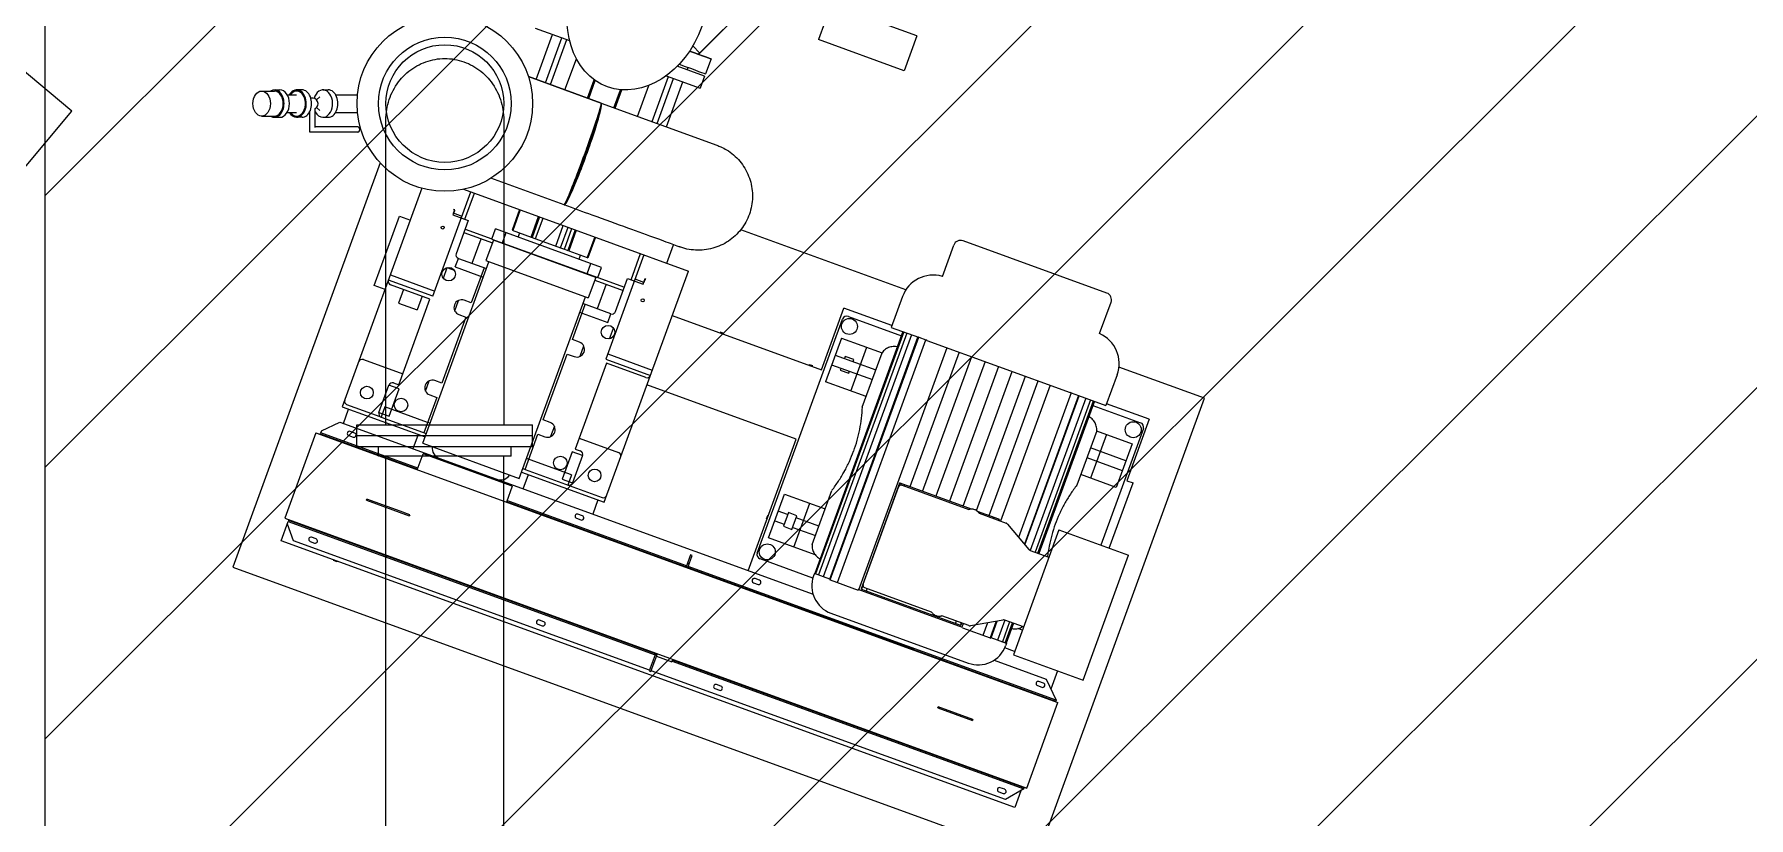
# Model space of a CAD drawing. Header units: metres. Extents: x 0 to 63075, y 0 to 44550.
# Drawn here: x 57034 to 57742, y 36917 to 37241 of the extents above; entities that cross this region are included whole.
import ezdxf

# ---------------------------------------------------------------- set-up
doc = ezdxf.new("R2010")
doc.units = ezdxf.units.M
doc.header["$LTSCALE"] = 75
for name, color, linetype in [('AI-Hatch mob', 7, 'Continuous'), ('GSB', 7, 'Continuous'), ('ML6', 1, 'Continuous'), ('SDM', 7, 'Continuous'), ('SL1', 8, 'Continuous')]:
    doc.layers.add(name, color=color, linetype=linetype)

# ---------------------------------------------------------------- blocks, each defined once
blk = doc.blocks.new('A$C6bae614f')
at = {"layer": 'SL1'}
for p, q in [((394066.4, 22599.7), (392948, 23538.2)), ((395926.4, 22894.6), (395788.5, 22756.5)), ((395926.3, 22894.6), (395791.8, 22760)), ((396153.3, 22892.8), (396118.4, 22797)), ((396388.2, 22807.3), (396153.3, 22892.8)), ((395339.3, 22828.6), (395433.9, 22794.1)), ((395341.9, 22687.4), (395387, 22811.2)), ((396388.2, 22807.3), (396353.3, 22711.5)), ((395367.5, 22678.1), (395412.5, 22801.9)), ((395381.2, 22673.1), (395426.3, 22796.9)), ((395772.5, 22779.4), (395791.8, 22760)), ((395791.8, 22760), (395788.3, 22756.6)), ((396353.3, 22711.5), (396118.4, 22797)), ((395421.3, 22658.5), (395452.6, 22744.4)), ((395805.1, 22696.3), (395729.6, 22723.7)), ((395731.8, 22722.9), (395733.6, 22727.8)), ((395757.4, 22713.6), (395759.8, 22720.2)), ((395822.8, 22744), (395807.7, 22702.7)), ((395521.1, 22622.2), (395320.8, 22695.1)), ((395320.8, 22695.1), (395521.1, 22622.2)), ((395483, 22636), (395501.5, 22686.7)), ((395486.5, 22634.8), (395504.5, 22684.5)), ((395620.9, 22585.8), (395651.9, 22671)), ((395661, 22571.3), (395706.1, 22695.1)), ((395674.8, 22566.2), (395719.9, 22690)), ((395699.3, 22697.5), (395793.1, 22663.4)), ((395700.4, 22556.9), (395745.4, 22680.7)), ((395805.1, 22696.3), (395793.1, 22663.4)), ((394587.8, 22655.6), (394622.9, 22655.6)), ((394622.9, 22658.8), (394637.7, 22658.8)), ((394658, 22645.2), (394684, 22645.2)), ((394698.7, 22658.8), (394684, 22658.8)), ((394738.5, 22631.6), (394747.4, 22640)), ((394756.3, 22658.8), (394771, 22658.8)), ((394791.3, 22645.2), (394851.1, 22645.2)), ((395521.1, 22622.2), (395838.6, 22506.6)), ((395521.1, 22622.2), (395838.6, 22506.6)), ((395555.8, 22609.5), (395573.8, 22659)), ((395559.2, 22608.3), (395577.6, 22658.7)), ((392112.2, 20271), (394066.4, 22599.7)), ((394587.8, 22586.5), (394622.9, 22586.5)), ((394622.9, 22583.3), (394637.7, 22583.3)), ((394658, 22596.9), (394684, 22596.9)), ((394698.7, 22583.3), (394684, 22583.3)), ((394720, 22542), (394720, 22598.6)), ((394735, 22554.9), (394735, 22607.8)), ((394738.5, 22610.5), (394747.4, 22602.1)), ((394756.3, 22583.3), (394771, 22583.3)), ((394791.3, 22596.9), (394851.1, 22596.9)), ((394929.2, 21737.3), (394929.2, 22575.9)), ((395253.1, 22575.9), (395253.1, 21737.2)), ((394735, 22542), (394720, 22542)), ((394852.2, 22557), (394735, 22557)), ((394735, 22542), (394735, 22544.2)), ((394852.2, 22542), (394735, 22542)), ((394913.3, 22458), (394508.4, 21345.6)), ((395028.3, 22388.1), (394809.4, 21786.7)), ((395142.8, 22385.3), (395760.6, 22160.4)), ((395419.2, 22342.1), (395217.6, 22415.5)), ((395058.5, 22090.9), (395163, 22377.9)), ((395146.2, 22302.6), (395172.4, 22374.5)), ((394897.3, 22120.3), (394966.8, 22311)), ((394966.8, 22311), (394996.4, 22300.2)), ((395117.3, 22325.9), (395113.2, 22314.7)), ((395113.2, 22314.7), (395155.6, 22299.2)), ((395115, 22319.3), (395118.4, 22328.7)), ((395138.5, 22310.8), (395115, 22319.3)), ((395118.4, 22328.7), (395115.4, 22329.8)), ((395115.4, 22329.8), (395117.3, 22325.9)), ((395155.6, 22299.2), (395122.4, 22208.1)), ((395296.5, 22329.3), (395276, 22273)), ((395298.3, 22328.7), (395277.8, 22272.3)), ((395328.4, 22253.9), (395348.9, 22310.3)), ((395351.7, 22309.3), (395331.1, 22252.9)), ((395340.6, 22249.4), (395361.2, 22305.8)), ((395396.2, 22229.2), (395416.7, 22285.6)), ((395143.6, 22266.3), (395222.1, 22237.8)), ((395147.1, 22275.7), (395220.4, 22249)), ((395166, 22181.6), (395190.6, 22249.2)), ((395224.8, 22245.3), (395204.3, 22188.9)), ((395220.1, 22248.4), (395230.4, 22276.6)), ((395220.1, 22248.4), (395511.4, 22142.3)), ((395505.8, 22143), (395224.8, 22245.3)), ((395521.7, 22170.5), (395230.4, 22276.6)), ((395249.2, 22237.8), (395259.4, 22266)), ((395276, 22273), (395328.4, 22253.9)), ((395296.7, 22265.4), (395292.5, 22254)), ((395331.1, 22252.9), (395328.4, 22253.9)), ((395328.4, 22253.9), (395331.1, 22252.9)), ((395331.1, 22252.9), (395409.3, 22224.4)), ((395409.3, 22224.4), (395429.9, 22280.8)), ((395419.8, 22220.6), (395440.3, 22277)), ((395449.8, 22273.5), (395429.3, 22217.2)), ((395452.5, 22272.5), (395432, 22216.2)), ((395503.2, 22254.1), (395482.6, 22197.7)), ((395505, 22253.5), (395484.4, 22197.1)), ((396358.3, 22108.9), (395904.4, 22274.1)), ((396910, 22099.9), (396515.4, 22243.6)), ((395119.9, 22171.8), (395128.4, 22195.2)), ((395128.4, 22195.2), (395205.5, 22167.2)), ((395282.2, 22225.8), (395281.8, 22224.6)), ((395409.3, 22224.4), (395419.8, 22220.6)), ((395419.8, 22220.6), (395429.3, 22217.2)), ((395432, 22216.2), (395429.3, 22217.2)), ((395432, 22216.2), (395482.6, 22197.7)), ((395463.7, 22204.6), (395459.6, 22193.1)), ((395482.6, 22197.7), (395484.4, 22197.1)), ((395638.5, 22204.9), (395534, 21917.8)), ((395602.9, 22136.4), (395629.1, 22208.3)), ((395701.4, 22181.9), (395719.9, 22232.7)), ((396458.4, 22145.6), (396489.7, 22231.6)), ((394941.6, 22149.9), (395063.8, 22105.4)), ((395030.5, 21686.6), (395212.3, 22186)), ((395087.2, 22140.4), (395097.9, 22169.8)), ((395117.3, 22162.1), (395097.6, 22169.2)), ((395103.7, 22170.2), (395102.7, 22167.4)), ((395119.9, 22171.8), (395196.9, 22143.7)), ((395198.9, 22169.6), (395163.7, 22072.8)), ((395204.3, 22188.9), (395485.3, 22086.6)), ((395449.3, 22165), (395448.9, 22163.8)), ((395482.4, 22152.9), (395492.6, 22181.1)), ((395511.4, 22142.3), (395521.7, 22170.5)), ((395529.2, 21524.7), (395760.6, 22160.4)), ((394926.9, 22109.5), (394897.3, 22120.3)), ((395058.5, 22090.9), (394936.3, 22135.3)), ((395050.4, 22083.2), (394942.3, 22122.5)), ((394977.5, 22109.7), (394963.9, 22072.1)), ((395505.8, 22143), (395485.3, 22086.6)), ((395503.1, 22135.5), (395581.5, 22106.9)), ((395534.6, 22124), (395509.9, 22056.4)), ((395511.7, 22143), (395585, 22116.3)), ((395560.3, 22048.7), (395593.5, 22139.8)), ((395593.5, 22139.8), (395636, 22124.4)), ((395637.6, 22129.1), (395614, 22137.7)), ((395636, 22124.4), (395640.1, 22135.6)), ((395641, 22138.5), (395637.6, 22129.1)), ((395640.1, 22135.6), (395644, 22137.4)), ((395644, 22137.4), (395641, 22138.5)), ((394963.9, 22072.1), (395015.6, 22053.3)), ((394964.5, 21847.3), (395050.4, 22083.2)), ((395029.3, 22090.9), (395015.6, 22053.3)), ((395118.4, 22050.8), (395128.8, 22079.3)), ((395163.7, 22072.8), (395144.4, 22079.8)), ((395295.5, 21590.1), (395477.3, 22089.6)), ((395441.8, 21971.6), (395477, 22068.3)), ((395547.5, 22042.7), (395470.5, 22070.7)), ((396126.3, 21888.9), (396187.9, 22058.1)), ((396319.7, 22010.1), (396187.9, 22058.1)), ((396348.8, 22090), (396318, 22005.4)), ((396890.7, 21988.3), (396922, 22074.3)), ((395149.3, 22033.3), (395083.3, 21852)), ((395130, 22040.4), (395149.3, 22033.3)), ((395461.9, 22047.3), (395468.5, 22044.9)), ((395468.5, 22044.9), (395539, 22019.2)), ((395539, 22019.2), (395547.5, 22042.7)), ((395543.8, 21974.1), (395554.6, 22003.6)), ((395716.2, 22038.2), (396126.3, 21888.9)), ((395949.7, 21384.6), (396183.8, 22027.9)), ((396200.1, 22035.5), (396345.8, 21982.5)), ((396318, 22005.4), (396393.3, 21978)), ((395461.1, 21964.5), (395441.8, 21971.6)), ((395848.9, 21992.2), (395848.2, 21990.2)), ((395857.8, 21988.9), (395848.9, 21992.2)), ((395857.1, 21986.9), (395857.8, 21988.9)), ((396349.9, 21993.8), (396107.6, 21328)), ((396352.6, 21992.8), (396110.2, 21327)), ((396360.5, 21989.9), (396118.2, 21324.2)), ((396373.5, 21985.2), (396131.2, 21319.4)), ((396180.9, 21976), (396137.1, 21855.7)), ((396149, 21312.9), (396391.3, 21978.7)), ((396150.5, 21310.8), (396393.4, 21978)), ((396170.4, 21303.5), (396413.3, 21970.7)), ((396180.9, 21976), (396292.7, 21935.3)), ((396393.4, 21978), (396393.3, 21978)), ((396393.4, 21978), (396413.3, 21970.7)), ((396416.2, 21969.7), (396413.3, 21970.7)), ((396416.2, 21969.7), (396809.9, 21826.3)), ((394867.4, 21916.7), (394975.5, 21877.4)), ((395361.4, 21750.7), (395427.4, 21932.1)), ((395427.4, 21932.1), (395446.7, 21925.1)), ((395472.7, 21954.1), (395462.3, 21925.6)), ((395534, 21917.8), (395656.1, 21873.3)), ((395539.3, 21932.4), (395661.4, 21887.9)), ((396163.8, 21929), (396275.6, 21888.3)), ((396191.7, 21925.3), (396189.6, 21919.6)), ((396215.2, 21916.7), (396191.7, 21925.3)), ((396207.3, 21830.2), (396251.1, 21950.5)), ((396213.1, 21911.1), (396215.2, 21916.7)), ((396229.1, 21283.8), (396471.4, 21949.6)), ((396238.5, 21786.3), (396292.9, 21935.7)), ((396504.2, 21937.6), (396369.2, 21566.7)), ((396404.3, 21554), (396539.3, 21924.9)), ((396575.8, 21911.6), (396440.8, 21540.7)), ((395535.2, 21906.7), (395449.4, 21670.8)), ((395643.3, 21867.3), (395535.2, 21906.7)), ((396092.8, 21903.4), (396092, 21901.4)), ((396092.8, 21903.4), (396101.7, 21900.1)), ((396101, 21898.2), (396101.7, 21900.1)), ((396154.2, 21902.7), (396266.1, 21862)), ((396180.1, 21893.3), (396178, 21887.7)), ((396178, 21887.7), (396201.5, 21879.1)), ((396201.5, 21879.1), (396203.6, 21884.8)), ((396613.1, 21898), (396478.1, 21527.1)), ((396515.3, 21513.6), (396650.3, 21884.4)), ((396552.2, 21501.3), (396686.8, 21871.1)), ((396938.9, 21875.2), (396908.1, 21790.6)), ((397178.4, 21810.3), (396943.7, 21895.7)), ((394910.2, 21771.3), (394937.6, 21846.5)), ((394965.8, 21836.2), (394937.6, 21846.5)), ((394938.4, 21761), (394965.8, 21836.2)), ((394950.4, 21852.5), (394964.5, 21847.3)), ((395038, 21829.9), (395048.4, 21858.5)), ((395049.6, 21819.5), (395068.9, 21812.5)), ((395083.3, 21852), (395064, 21859)), ((396056.9, 21698.2), (395646.7, 21847.5)), ((396249, 21815), (396137.1, 21855.7)), ((396586.9, 21487.5), (396721.9, 21858.4)), ((396754.7, 21846.4), (396618.6, 21472.4)), ((396812.8, 21825.3), (396668.1, 21427.8)), ((396832.7, 21818), (396683.9, 21409.1)), ((396685.5, 21407.2), (396834.8, 21817.3)), ((396812.8, 21825.3), (396809.9, 21826.3)), ((396812.8, 21825.3), (396832.7, 21818)), ((396832.8, 21818), (396832.7, 21818)), ((396832.8, 21818), (396908.1, 21790.6)), ((394809.4, 21786.7), (395036.8, 21703.9)), ((394812.5, 21740.9), (394826.8, 21780.4)), ((394913.1, 21759.6), (394822.3, 21792.7)), ((394910.2, 21771.3), (394938.4, 21761)), ((394926.5, 21786.7), (394916.2, 21758.5)), ((395043.9, 21743.9), (394926.5, 21786.7)), ((395068.9, 21812.5), (395033.7, 21715.7)), ((396852.6, 21810.8), (396700.1, 21391.8)), ((396865.6, 21806.1), (396713.1, 21387.1)), ((396716.6, 20541.8), (397178.4, 21810.3)), ((396721, 21384.2), (396873.5, 21803.2)), ((396876.2, 21802.2), (396723.7, 21383.3)), ((396872.1, 21790.9), (397003.2, 21743.2)), ((397027, 21752.6), (396909.8, 21795.3)), ((394752, 21720.9), (394749, 21712.9)), ((394752, 21720.9), (394802.6, 21744.5)), ((394802.6, 21744.5), (396103, 21271.2)), ((394849.8, 21737.3), (395332.4, 21737.2)), ((394849.8, 21676.8), (394849.8, 21737.3)), ((394913.1, 21759.6), (394916.2, 21758.5)), ((394916.2, 21758.5), (395040.3, 21713.3)), ((395050.5, 21741.5), (395043.9, 21743.9)), ((395332.4, 21676.8), (395332.4, 21737.2)), ((395380.7, 21743.7), (395361.4, 21750.7)), ((395392.3, 21733.3), (395381.9, 21704.8)), ((396882.5, 21721), (396828.2, 21571.7)), ((396882.4, 21720.7), (396979.6, 21685.3)), ((397010.8, 21726.9), (396894.2, 21406.7)), ((397027, 21752.6), (396965.5, 21583.5)), ((394736.6, 21715.3), (394651.1, 21480.4)), ((394736.6, 21715.3), (396775.7, 20973.1)), ((394749, 21712.9), (395016.2, 21615.7)), ((395017.2, 21618.5), (394750.1, 21715.7)), ((394795.3, 21693.9), (394796, 21695.8)), ((394827, 21707.9), (394839.3, 21703.5)), ((394843.4, 21714.8), (394831.2, 21719.2)), ((395332.4, 21707), (394849.8, 21707)), ((395332.4, 21676.8), (394849.8, 21676.8)), ((394908.6, 21651.5), (394908.6, 21676.8)), ((395017.6, 21710.9), (395003.2, 21671.5)), ((395030.5, 21686.6), (395295.5, 21590.1)), ((395273.7, 21651.4), (395273.7, 21676.8)), ((395311.8, 21614.5), (395347.1, 21711.3)), ((395347.1, 21711.3), (395366.3, 21704.3)), ((395460.3, 21700.9), (395568.4, 21661.6)), ((395925, 21335.9), (396056.9, 21698.2)), ((396962.5, 21638.3), (396865.3, 21673.7)), ((396909.2, 21710.9), (396865.4, 21590.6)), ((396979.6, 21685.3), (396935.9, 21565)), ((395273.7, 21651.4), (394908.6, 21651.5)), ((394929.2, 20391), (394929.2, 21651.5)), ((394986.8, 21626.4), (394986.1, 21624.5)), ((395015.5, 21613.8), (395031.4, 21657.4)), ((395276.1, 21568.4), (395031.4, 21657.4)), ((395253, 20391), (395253.1, 21651.4)), ((395439.5, 21599.9), (395315.5, 21645.1)), ((395441.3, 21663.1), (395413.9, 21588)), ((395469.5, 21652.9), (395441.3, 21663.1)), ((395469.5, 21652.9), (395442.1, 21577.7)), ((395449.4, 21670.8), (395463.5, 21665.7)), ((396855.7, 21647.4), (396953, 21612)), ((395301.8, 21607.5), (395529.2, 21524.7)), ((395305.2, 21616.9), (395311.8, 21614.5)), ((395306.7, 21561), (395321.1, 21600.5)), ((395311.8, 21614.5), (395523.3, 21537.5)), ((395413.9, 21588), (395442.1, 21577.7)), ((395439.5, 21599.9), (395429.3, 21571.7)), ((396935.9, 21565), (396838.6, 21600.4)), ((396965.5, 21583.5), (396982.4, 21577.3)), ((394876.1, 21529.9), (394877.1, 21532.7)), ((394968.4, 21499.5), (394877.1, 21532.7)), ((395276.1, 21568.4), (395260.2, 21524.7)), ((395980.8, 21426.3), (396024.6, 21546.6)), ((396024.6, 21546.6), (396136.4, 21505.9)), ((396100.7, 21407.8), (396155.1, 21557.1)), ((396341, 21577), (396235, 21285.7)), ((396240.8, 21299.2), (396337.9, 21566.1)), ((396342.2, 21576.6), (396339.2, 21568.4)), ((396342.2, 21576.6), (396341, 21577)), ((396538.2, 21505.2), (396342.2, 21576.6)), ((396348.2, 21570.9), (396531.4, 21504.2)), ((396354.8, 21568.5), (396355.9, 21571.6)), ((396917.2, 21398.3), (396982.4, 21577.3)), ((394876.1, 21529.9), (394993.6, 21487.2)), ((394994.6, 21490), (394968.4, 21499.5)), ((394994.6, 21490), (394993.6, 21487.2)), ((395260.9, 21526.6), (395754.5, 21346.9)), ((395755.5, 21349.7), (395261.9, 21529.4)), ((395289.6, 21514), (395290.3, 21515.9)), ((395469.2, 21487), (395457, 21491.4)), ((395511.8, 21531), (395497.5, 21491.6)), ((395977.9, 21487.3), (395974.5, 21477.9)), ((395979.9, 21486.6), (395977.9, 21487.3)), ((396033.3, 21490.2), (396007.5, 21499.6)), ((396035.4, 21495.8), (396021.7, 21458.2)), ((396058.9, 21487.3), (396035.4, 21495.8)), ((396045.2, 21449.7), (396058.9, 21487.3)), ((396050.1, 21401.1), (396093.9, 21521.4)), ((396613.9, 21477.7), (396555.1, 21499.1)), ((396559.6, 21493.9), (396633.6, 21467)), ((394641.8, 21418.3), (394661.1, 21471.4)), ((394651.1, 21480.4), (396690.2, 20738.1)), ((394675.3, 21418.4), (394658.6, 21464.4)), ((394662.2, 21474.2), (394661.1, 21471.4)), ((394661.1, 21471.4), (395668.9, 21104.6)), ((394662.2, 21474.2), (394662.9, 21476.1)), ((395670, 21107.4), (394662.2, 21474.2)), ((395452.9, 21480.1), (395465.1, 21475.7)), ((395481.1, 21446.5), (395480.4, 21444.6)), ((395974.5, 21477.9), (395976.4, 21477.2)), ((395997.9, 21473.3), (396023.8, 21463.9)), ((396021.7, 21458.2), (396045.2, 21449.7)), ((396047.2, 21455.3), (396109.7, 21432.6)), ((396119.3, 21458.9), (396056.8, 21481.6)), ((396600.2, 21482.7), (396599.1, 21479.5)), ((396613.9, 21477.7), (396612.8, 21474.6)), ((396615.1, 21477.2), (396613.9, 21477.7)), ((396615.1, 21477.2), (396614, 21474.1)), ((396637.8, 21464), (396695.9, 21394.8)), ((396778.9, 21448.7), (396653.7, 21104.7)), ((396778.9, 21448.7), (396970.3, 21379)), ((396657.4, 20684.6), (394641.8, 21418.3)), ((395653.6, 21062.3), (394675.3, 21418.4)), ((394721, 21416.6), (394733.2, 21412.2)), ((394737.3, 21423.5), (394725.1, 21427.9)), ((396109.1, 21379.6), (395980.8, 21426.3)), ((396700.1, 21391.8), (396751.4, 21373.2)), ((394508.4, 21345.6), (396716.6, 20541.8)), ((394786.2, 21365.8), (394785.5, 21363.8)), ((394794.9, 21360.4), (394785.5, 21363.8)), ((394794.9, 21360.4), (394795.6, 21362.3)), ((395766.5, 21379.8), (395754.5, 21346.9)), ((395759.2, 21345.2), (395754.5, 21346.9)), ((395762.6, 21354.6), (395757.9, 21356.3)), ((395759.2, 21345.2), (395771.2, 21378.1)), ((395759.2, 21345.2), (396291.8, 21151.3)), ((396770.9, 20980.2), (395760.2, 21348)), ((395771.2, 21378.1), (395766.5, 21379.8)), ((396102.4, 21315.5), (395957.3, 21368.4)), ((396845.1, 21035), (396970.3, 21379)), ((395939.6, 21302.9), (395951.8, 21298.5)), ((395956, 21309.8), (395943.7, 21314.2)), ((396106.8, 21328.3), (396104.4, 21321.7)), ((396149, 21312.9), (396106.8, 21328.3)), ((396148.5, 21311.5), (396150.5, 21310.8)), ((396150.5, 21310.8), (396227, 21282.9)), ((396240.3, 21296.6), (396236.2, 21285.3)), ((395907.9, 21288.9), (395908.6, 21290.8)), ((396513.9, 21180.1), (396227.5, 21284.4)), ((396235, 21285.7), (396236.2, 21285.3)), ((396236.2, 21285.3), (396507.9, 21186.4)), ((396428.8, 21222.3), (396245.6, 21289)), ((396249.9, 21280.3), (396252.1, 21286.6)), ((396263.2, 21275.4), (396261.9, 21271.8)), ((396298.2, 21262.7), (396296.9, 21259.1)), ((396333.4, 21245.8), (396334.8, 21249.4)), ((396099.4, 21221.4), (396098.7, 21219.5)), ((396152.2, 21219.1), (396529.7, 21081.7)), ((396370.7, 21232.2), (396372, 21235.8)), ((396408, 21218.7), (396409.3, 21222.3)), ((396444.5, 21205.4), (396445.8, 21209)), ((396530.9, 21185.1), (396457, 21212)), ((395346.8, 21188.8), (395359.1, 21184.4)), ((395363.2, 21195.7), (395350.9, 21200.1)), ((396479.5, 21192.6), (396480.8, 21196.2)), ((396496.5, 21197.6), (396494.2, 21191.4)), ((396510.1, 21192.7), (396507.9, 21186.4)), ((396507.9, 21186.4), (396509.1, 21185.9)), ((396511.4, 21192.2), (396509.1, 21185.9)), ((396515.9, 21190.5), (396512.4, 21180.7)), ((396513.4, 21178.7), (396589.9, 21150.9)), ((396625.1, 21200.3), (396536.1, 21184.6)), ((396582.6, 21192.8), (396570, 21158.1)), ((396606.7, 21197.1), (396589.9, 21150.9)), ((396592.4, 21151.5), (396609.2, 21197.5)), ((396630.2, 21199.9), (396610.3, 21145)), ((396643.2, 21195.1), (396623.3, 21140.3)), ((396681.5, 21181.2), (396630.2, 21199.9)), ((396631.2, 21137.4), (396651.1, 21192.3)), ((396653.8, 21191.3), (396633.8, 21136.5)), ((396678.3, 21172.4), (396665.8, 21177)), ((395670, 21107.4), (395669.3, 21105.5)), ((395670, 21107.4), (395674.7, 21105.7)), ((396291.8, 21151.3), (396291.1, 21149.5)), ((396292, 21151.3), (396291.3, 21149.4)), ((396292, 21151.3), (396291.8, 21151.3)), ((396292.6, 21151), (396292, 21151.3)), ((396292.6, 21151), (396292, 21149.2)), ((396293.7, 21150.7), (396292.6, 21151)), ((396293.7, 21150.7), (396293, 21148.8)), ((396295.1, 21150.1), (396293.7, 21150.7)), ((396295.1, 21150.1), (396294.4, 21148.3)), ((396297, 21149.5), (396295.1, 21150.1)), ((396297, 21149.5), (396296.3, 21147.6)), ((396299.2, 21148.7), (396297, 21149.5)), ((396299.2, 21148.7), (396298.5, 21146.8)), ((396301.7, 21147.7), (396299.2, 21148.7)), ((396301.7, 21147.7), (396301, 21145.9)), ((396304.6, 21146.7), (396301.7, 21147.7)), ((396304.6, 21146.7), (396303.9, 21144.8)), ((396307.8, 21145.5), (396304.6, 21146.7)), ((396307.8, 21145.5), (396307.1, 21143.7)), ((396314.9, 21142.9), (396307.8, 21145.5)), ((396311.2, 21144.3), (396310.5, 21142.4)), ((396314.9, 21142.9), (396314.2, 21141.1)), ((396322.8, 21140.1), (396314.9, 21142.9)), ((396318.8, 21141.5), (396318.1, 21139.7)), ((396322.8, 21140.1), (396322.1, 21138.2)), ((396327, 21138.5), (396322.8, 21140.1)), ((396327, 21138.5), (396326.3, 21136.7)), ((396339.8, 21133.9), (396327, 21138.5)), ((396331.2, 21137), (396330.5, 21135.1)), ((396335.5, 21135.4), (396334.8, 21133.6)), ((396339.8, 21133.9), (396339.1, 21132)), ((396344, 21132.3), (396339.8, 21133.9)), ((396344, 21132.3), (396343.3, 21130.5)), ((396348.2, 21130.8), (396344, 21132.3)), ((396348.2, 21130.8), (396347.5, 21129)), ((396352.2, 21129.4), (396348.2, 21130.8)), ((396352.2, 21129.4), (396351.5, 21127.5)), ((396359.7, 21126.6), (396352.2, 21129.4)), ((396356.1, 21128), (396355.4, 21126.1)), ((396359.7, 21126.6), (396359.1, 21124.7)), ((396363.2, 21125.4), (396359.7, 21126.6)), ((396363.2, 21125.4), (396362.5, 21123.5)), ((396366.4, 21124.2), (396363.2, 21125.4)), ((396366.4, 21124.2), (396365.7, 21122.3)), ((396369.2, 21123.2), (396366.4, 21124.2)), ((396369.2, 21123.2), (396368.6, 21121.3)), ((396371.8, 21122.2), (396369.2, 21123.2)), ((396371.8, 21122.2), (396371.1, 21120.3)), ((396374, 21121.4), (396371.8, 21122.2)), ((396374, 21121.4), (396373.3, 21119.5)), ((396375.8, 21120.8), (396374, 21121.4)), ((396375.8, 21120.8), (396375.1, 21118.9)), ((396377.3, 21120.2), (396375.8, 21120.8)), ((396377.3, 21120.2), (396376.6, 21118.4)), ((396378.3, 21119.9), (396377.3, 21120.2)), ((396378.3, 21119.9), (396377.6, 21118)), ((396378.9, 21119.6), (396378.3, 21119.9)), ((396378.9, 21119.6), (396378.3, 21117.7)), ((396378.5, 21117.7), (396379.1, 21119.5)), ((396379.1, 21119.5), (396378.9, 21119.6)), ((396379.1, 21119.5), (396769.8, 20977.3)), ((396589.9, 21150.9), (396591.9, 21150.1)), ((396634.6, 21136.2), (396592.4, 21151.5)), ((396656.9, 21113.7), (396629.7, 21123.6)), ((396634.6, 21136.2), (396632.2, 21129.6)), ((395668.9, 21104.6), (395652.9, 21060.4)), ((395652.9, 21060.4), (395657.6, 21058.7)), ((395657.6, 21058.7), (395673.6, 21102.9)), ((396631.8, 20706.2), (395658.3, 21060.6)), ((395661.4, 21083.9), (395666.1, 21082.2)), ((395669.3, 21105.5), (395668.9, 21104.6)), ((395668.9, 21104.6), (395673.6, 21102.9)), ((395673, 21101), (395715.2, 21085.6)), ((395673.6, 21102.9), (395674, 21103.8)), ((395674, 21103.8), (395674.7, 21105.7)), ((395715.2, 21085.6), (395717, 21090.3)), ((395715.9, 21087.5), (396682.7, 20735.6)), ((396683.7, 20738.4), (395717, 21090.3)), ((396600.8, 21090), (396744, 21037.8)), ((396653.7, 21104.7), (396845.1, 21035)), ((396775.1, 21060.5), (396756.8, 21010.3)), ((395849.9, 21018.5), (395837.7, 21022.9)), ((396556.3, 21052.9), (396557, 21054.8)), ((396719.9, 21019.9), (396732.1, 21015.5)), ((396736.2, 21026.8), (396724, 21031.2)), ((396744, 21037.8), (396770.9, 20980.2)), ((395833.6, 21011.6), (395845.8, 21007.2)), ((396690.2, 20738.1), (396775.7, 20973.1)), ((396747.8, 20985.4), (396747.1, 20983.5)), ((396770.9, 20980.2), (396769.8, 20977.3)), ((396446, 20958.5), (396447.1, 20961.3)), ((396446, 20958.5), (396541.5, 20923.7)), ((396542.5, 20926.5), (396447.1, 20961.3)), ((396542.5, 20926.5), (396541.5, 20923.7)), ((396629.9, 20734.6), (396617.6, 20739)), ((396682.7, 20735.6), (396631.8, 20706.2)), ((396674.2, 20730.7), (396657.4, 20684.6)), ((396678.5, 20742.4), (396677.8, 20740.5)), ((396682.7, 20735.6), (396683.7, 20738.4)), ((396613.5, 20727.7), (396625.7, 20723.3))]:
    blk.add_line(p, q, dxfattribs=at)
for centre, radius in [((395091.2, 22621), 241.3), ((395091.2, 22621), 182.5), ((395091.2, 22621), 161.9), ((395091.2, 22621), 161.9), ((395085.3, 22280), 4.19), ((395101.9, 22151.7), 18.6), ((395635, 22079.9), 4.19), ((395539.8, 21992.3), 18.6), ((396203.1, 22007.8), 22), ((394876.9, 21826), 17.5), ((394970.9, 21791.8), 18.6), ((396983.1, 21723.9), 22), ((395408.8, 21632.4), 18.6), ((395502.8, 21598.2), 17.5), ((395977.4, 21387.6), 22)]:
    blk.add_circle(centre, radius, dxfattribs=at)
for centre, radius, start, end in [((394727.5, 22621), 15.2, 299.4566, 106.7039), ((396508.5, 22224.8), 20, 69.9981, 159.9981), ((395131.8, 22204.6), 10, 159.9981, 249.9981), ((396433.3, 22059.2), 90, 73.8232, 159.9981), ((394945.7, 22131.9), 10, 159.9981, 249.9981), ((396903.2, 22081.1), 20, 339.9981, 69.9981), ((395137.2, 22060.1), 21, 69.9981, 249.9981), ((395550.9, 22052.1), 10, 249.9981, 339.9981), ((396195.8, 22023.6), 12.7, 69.9981, 159.9981), ((395453.9, 21944.8), 21, 249.9981, 69.9981), ((396854.3, 21905.9), 90, 339.9981, 66.1782), ((394864, 21907.3), 10, 69.9981, 159.9981), ((396325.6, 21912.7), 39.9, 135.5578, 144.9413), ((396325.6, 21912.8), 39.9, 126.191, 135.5744), ((396325.6, 21912.8), 39.9, 116.8241, 126.2076), ((396325.6, 21912.8), 39.9, 107.4572, 116.8407), ((396325.6, 21912.8), 39.9, 98.0904, 107.4739), ((396325.6, 21912.8), 39.9, 88.7235, 98.107), ((396325.6, 21912.8), 39.9, 79.3567, 88.7402), ((396325.6, 21912.8), 39.9, 76.994, 79.3733), ((396325.6, 21912.6), 40.1, 76.9971, 79.3666), ((395646.7, 21876.7), 10, 249.9981, 339.9981), ((394947, 21843.1), 10, 69.9981, 159.9981), ((395056.8, 21839.3), 21, 69.9981, 249.9981), ((394825.7, 21802.1), 10, 159.9981, 249.9981), ((394919.6, 21767.9), 10, 159.9981, 249.9981), ((395838.4, 21802.2), 400.5, 353.2909, 357.7239), ((395373.5, 21724), 21, 249.9981, 69.9981), ((395838.4, 21802.2), 400.5, 344.4285, 348.8615), ((395838.4, 21802.2), 400.5, 348.8597, 353.2927), ((396842.7, 21724.6), 39.9, 60.623, 63.0023), ((396842.6, 21724.4), 40.1, 60.6296, 62.9992), ((396842.7, 21724.5), 39.9, 51.2561, 60.6396), ((396842.7, 21724.5), 39.9, 41.8892, 51.2727), ((396842.7, 21724.5), 39.9, 32.5224, 41.9059), ((396842.7, 21724.5), 39.9, 23.1555, 32.539), ((396842.7, 21724.5), 39.9, 13.7887, 23.1721), ((396842.8, 21724.5), 39.9, 4.4218, 13.8053), ((396842.8, 21724.5), 39.9, 355.0549, 4.4384), ((396998.8, 21731.3), 12.7, 339.9981, 69.9981), ((394829.1, 21713.6), 6, 69.9981, 249.9981), ((394841.3, 21709.1), 6, 249.9981, 69.9981), ((395086.3, 21673.2), 30, 172.5115, 249.9981), ((395838.4, 21802.2), 400.5, 339.9972, 344.4302), ((395460.1, 21656.3), 10, 339.9981, 69.9981), ((395565, 21652.2), 10, 339.9981, 69.9981), ((395838.3, 21802.2), 400.5, 331.1348, 335.5678), ((395838.3, 21802.2), 400.5, 335.566, 339.999), ((395244.2, 21615.7), 30, 249.9981, 327.4848), ((395838.3, 21802.2), 400.5, 322.2723, 326.7053), ((395838.3, 21802.2), 400.5, 326.7036, 331.1365), ((395432.7, 21581.1), 10, 249.9981, 339.9981), ((395526.7, 21546.9), 10, 249.9981, 339.9981), ((396345.4, 21563.4), 7.98, 148.7337, 160.0125), ((396345.4, 21563.4), 7.98, 137.4837, 148.7625), ((396345.4, 21563.4), 7.98, 126.2337, 137.5125), ((396345.4, 21563.4), 7.98, 114.9837, 126.2625), ((396345.4, 21563.3), 8, 92.4955, 115.0008), ((396345.4, 21563.3), 8, 69.9955, 92.5008), ((397144.9, 21326.6), 400.5, 146.7036, 151.1365), ((397144.9, 21326.7), 400.5, 142.2723, 146.7053), ((395454.9, 21485.8), 6, 69.9981, 249.9981), ((395467.1, 21481.3), 6, 249.9981, 69.9981), ((396538.7, 21480.3), 25, 97.6426, 106.876), ((396538.7, 21480.3), 25, 88.4252, 97.6585), ((396538.7, 21480.3), 25, 79.2077, 88.441), ((396538.7, 21480.3), 25, 69.9902, 79.2235), ((396538.7, 21480.3), 25, 60.7727, 70.006), ((396538.7, 21480.3), 25, 51.5553, 60.7886), ((396538.7, 21480.3), 25, 42.3378, 51.5711), ((396538.7, 21480.3), 25, 33.1203, 42.3536), ((397144.9, 21326.6), 400.5, 155.566, 159.999), ((397144.9, 21326.6), 400.5, 151.1348, 155.5678), ((396630.2, 21457.6), 9.95, 54.9639, 70.0324), ((396630.2, 21457.6), 9.95, 39.9639, 55.0324), ((397144.9, 21326.6), 400.5, 159.9972, 164.4302), ((394723.1, 21422.3), 6, 69.9981, 249.9981), ((394735.3, 21417.8), 6, 249.9981, 69.9981), ((396140.5, 21404.3), 39.9, 175.0549, 184.4384), ((396140.5, 21404.3), 39.9, 184.4218, 193.8053), ((396140.5, 21404.3), 39.9, 193.7887, 203.1721), ((396703.5, 21401.2), 9.95, 219.9639, 235.0324), ((396703.5, 21401.2), 9.95, 234.9639, 250.0324), ((397144.9, 21326.6), 400.5, 168.8597, 173.106), ((397144.9, 21326.6), 400.5, 168.8597, 173.106), ((397144.9, 21326.6), 400.5, 164.4285, 168.8615), ((395961.6, 21380.3), 12.7, 159.9981, 249.9981), ((396140.5, 21404.3), 39.9, 203.1555, 212.539), ((396140.5, 21404.3), 39.9, 212.5224, 221.9059), ((396140.5, 21404.3), 39.9, 221.8892, 231.2727), ((396140.5, 21404.3), 39.9, 231.2561, 240.6396), ((396140.5, 21404.3), 39.9, 240.623, 243.0023), ((396140.6, 21404.4), 40.1, 240.6296, 242.9992), ((395941.7, 21308.6), 6, 69.9977, 249.9985), ((395953.9, 21304.1), 6, 249.9977, 69.9985), ((396179.6, 21294.3), 80, 159.9981, 249.9981), ((396248.3, 21296.5), 7.98, 171.2337, 182.5125), ((396248.3, 21296.5), 7.98, 182.4837, 193.7625), ((396248.3, 21296.5), 7.98, 159.9837, 171.2625), ((396248.3, 21296.5), 7.98, 193.7337, 205.0125), ((396248.3, 21296.5), 8, 204.9955, 227.5008), ((396248.3, 21296.5), 8, 227.4955, 250.0008), ((396449.7, 21235.9), 25, 213.1203, 222.3536), ((396449.7, 21235.9), 25, 222.3378, 231.5711), ((396449.7, 21235.9), 25, 231.5553, 240.7886), ((396449.7, 21235.9), 25, 240.7727, 250.006), ((396449.7, 21235.9), 25, 249.9902, 259.2235), ((396449.7, 21235.9), 25, 259.2077, 268.441), ((396449.7, 21235.9), 25, 268.4252, 277.6585), ((396449.7, 21235.9), 25, 277.6426, 286.8759), ((395348.9, 21194.5), 6, 69.9981, 249.9981), ((395361.1, 21190), 6, 249.9981, 69.9981), ((396534.4, 21194.4), 9.95, 249.9639, 265.0323), ((396534.4, 21194.4), 9.95, 264.9639, 280.0324), ((396626.8, 21190.5), 9.95, 84.9639, 100.0324), ((396626.8, 21190.5), 9.95, 69.9639, 85.0324), ((396657.6, 21216), 39.9, 256.994, 259.3733), ((396657.6, 21216.2), 40.1, 256.9971, 259.3666), ((396657.6, 21216), 39.9, 259.3567, 268.7402), ((396657.6, 21216), 39.9, 268.7235, 278.107), ((396657.6, 21216), 39.9, 278.0904, 287.4739), ((396657.7, 21216.1), 39.9, 287.4572, 296.8407), ((396657.7, 21216.1), 39.9, 296.8241, 301.9564), ((396657.7, 21216.1), 40, 296.8268, 301.9541), ((396557, 21156.9), 80, 249.9981, 339.9981), ((395835.6, 21017.3), 6, 69.9981, 249.9981), ((395847.9, 21012.8), 6, 249.9981, 69.9981), ((396721.9, 21025.6), 6, 69.9981, 249.9981), ((396734.2, 21021.1), 6, 249.9981, 69.9981), ((396615.6, 20733.4), 6, 69.9981, 249.9981), ((396627.8, 20728.9), 6, 249.9981, 69.9981)]:
    blk.add_arc(centre, radius, start, end, dxfattribs=at)
for centre, major_axis, ratio in [((395621.7, 22897.1), (-83.7, -230), 0.765978), ((394587.8, 22621), (0, 34.5), 0.701407)]:
    blk.add_ellipse(centre, major_axis=major_axis, ratio=ratio, dxfattribs=at)
for centre, major_axis, ratio, start_param, end_param in [((395596, 22826.6), (226.7, -82.5), 0.000235, 5.544769, 7.021486), ((395581, 22785.3), (226.7, -82.5), 0.000235, 5.458684, 6.283185), ((394684, 22621), (0, 37.7), 0.701407, 3.141575, 7.159834), ((394756.3, 22621), (0, -37.7), 0.701407, 6.283168, 10.597937), ((394622.9, 22621), (0, 37.7), 0.701407, 4.712406, 6.696424), ((394622.9, 22621), (0, -37.7), 0.701407, 5.869946, 7.853999), ((394622.9, 22621), (0, 34.5), 0.701407, 4.712406, 6.283185), ((394622.9, 22621), (0, -34.5), 0.701407, 0, 1.570814), ((394637.7, 22621), (0, 37.7), 0.701407, 4.712406, 6.283185), ((394637.7, 22621), (0, -37.7), 0.701407, 0, 1.570814), ((394684, 22621), (0, 34.5), 0.701407, 3.141575, 7.080641), ((394698.7, 22621), (0, 37.7), 0.701407, 3.141575, 6.283185), ((394771, 22621), (0, -37.7), 0.701407, 6.283168, 9.424778), ((395470.2, 22482.2), (51, 140), 0.034544, 3.141593, 6.283185), ((395470.2, 22482.2), (-51, -140), 0.068897, 0, 3.141593), ((395470.2, 22482.2), (-51, -140), 0.051736, 0, 3.141593), ((395470.2, 22482.2), (51, 140), 0.068897, 3.141593, 6.283185), ((395470.2, 22482.2), (-51, -140), 0.034544, 0, 3.141593), ((394684, 22621), (0, -37.7), 0.701407, 5.406537, 6.283168), ((394684, 22621), (0, -34.5), 0.701407, 5.485729, 6.283168), ((394756.3, 22621), (0, -37.7), 0.701407, 5.348857, 6.283168), ((394852.2, 22549.5), (0, 7.5), 0.701407, 3.141575, 6.283185)]:
    blk.add_ellipse(centre, major_axis=major_axis, ratio=ratio, start_param=start_param, end_param=end_param, dxfattribs=at)
for points, knots in [([(394929.2, 22575.9), (394929.2, 22585.3), (394930, 22594.9), (394931.5, 22604.4), (394933, 22613.6), (394935.2, 22622.8), (394938.3, 22631.8), (394941.2, 22640.5), (394944.8, 22649.1), (394949.1, 22657.4), (394953.4, 22665.5), (394958.3, 22673.3), (394963.9, 22680.7), (394969.3, 22687.9), (394975.4, 22694.7), (394982, 22701), (394988.5, 22707.1), (394995.5, 22712.8), (395003, 22717.9), (395010.4, 22722.8), (395018.2, 22727.2), (395026.4, 22730.9), (395034.5, 22734.6), (395042.9, 22737.6), (395051.5, 22739.8), (395060.1, 22742.1), (395068.9, 22743.6), (395077.7, 22744.4), (395086.6, 22745.1), (395095.5, 22745.1), (395104.3, 22744.4), (395113.3, 22743.6), (395122.1, 22742.1), (395130.7, 22739.9), (395139.4, 22737.6), (395147.8, 22734.6), (395155.9, 22730.9), (395164.1, 22727.2), (395171.9, 22722.8), (395179.3, 22717.9), (395186.8, 22712.8), (395193.8, 22707.2), (395200.3, 22701), (395207, 22694.7), (395213, 22687.9), (395218.5, 22680.7), (395224, 22673.3), (395229, 22665.5), (395233.2, 22657.4), (395237.5, 22649.1), (395241.2, 22640.5), (395244.1, 22631.8), (395247.1, 22622.8), (395249.3, 22613.6), (395250.8, 22604.4), (395252.4, 22594.9), (395253.1, 22585.3), (395253.1, 22575.9)], [0, 0, 0, 0, 0.0295354, 0.0295354, 0.0295354, 0.0579349, 0.0579349, 0.0579349, 0.0853607, 0.0853607, 0.0853607, 0.1119647, 0.1119647, 0.1119647, 0.1378915, 0.1378915, 0.1378915, 0.1632803, 0.1632803, 0.1632803, 0.1882674, 0.1882674, 0.1882674, 0.2129887, 0.2129887, 0.2129887, 0.2375778, 0.2375778, 0.2375778, 0.2621504, 0.2621504, 0.2621504, 0.2869176, 0.2869176, 0.2869176, 0.3116848, 0.3116848, 0.3116848, 0.3366749, 0.3366749, 0.3366749, 0.3620679, 0.3620679, 0.3620679, 0.3880003, 0.3880003, 0.3880003, 0.414611, 0.414611, 0.414611, 0.4420449, 0.4420449, 0.4420449, 0.4704539, 0.4704539, 0.4704539, 0.5, 0.5, 0.5, 0.5]), ([(395838.6, 22506.6), (395838.6, 22506.6), (395838.6, 22506.6), (395838.6, 22506.6), (395838.6, 22506.6), (395838.6, 22506.6), (395838.6, 22506.6), (395838.6, 22506.6), (395838.6, 22506.6), (395838.6, 22506.6), (395838.6, 22506.6), (395838.6, 22506.6), (395838.6, 22506.6), (395840.5, 22505.9), (395842.6, 22505.1), (395844.5, 22504.3), (395846.3, 22503.6), (395848, 22502.8), (395849.8, 22502), (395855.1, 22499.6), (395860.2, 22496.8), (395865.2, 22493.8), (395878.9, 22485.5), (395891.4, 22474.7), (395901.8, 22462.4), (395911.9, 22450.3), (395920.2, 22436.4), (395926.1, 22421.7), (395931.9, 22407), (395935.5, 22391.1), (395936.4, 22375.3), (395937.3, 22359.5), (395935.7, 22343.4), (395931.6, 22328.1), (395927.5, 22312.8), (395920.9, 22298), (395912.2, 22284.8), (395903.5, 22271.5), (395892.5, 22259.6), (395880.1, 22249.7), (395867.7, 22239.9), (395853.5, 22232), (395838.7, 22226.6), (395823.8, 22221.2), (395807.9, 22218.1), (395792, 22217.7), (395776.2, 22217.2), (395760.1, 22219.3), (395745, 22223.8), (395743.1, 22224.4), (395741.2, 22225), (395739.4, 22225.6), (395738.7, 22225.9), (395738, 22226.1), (395737.3, 22226.4), (395737.2, 22226.4), (395737, 22226.4), (395736.9, 22226.5), (395736.9, 22226.5), (395736.8, 22226.5), (395736.7, 22226.6), (395736.7, 22226.6), (395736.7, 22226.6), (395736.7, 22226.6), (395736.7, 22226.6), (395736.7, 22226.6), (395736.7, 22226.6), (395736.5, 22226.6), (395736.7, 22226.6), (395736.6, 22226.6), (395736.6, 22226.6), (395736.5, 22226.6), (395736.4, 22226.7), (395736.1, 22226.8), (395735.6, 22227), (395734.8, 22227.3), (395732.4, 22228.1), (395727.6, 22229.9), (395720.7, 22232.4), (395709.6, 22236.4), (395692.7, 22242.6), (395671.1, 22250.5), (395649.7, 22258.2), (395623.3, 22267.8), (395593.9, 22278.6), (395564.4, 22289.3), (395531.1, 22301.4), (395496.5, 22314), (395471.5, 22323.1), (395445.4, 22332.6), (395419.2, 22342.1)], [0.541647, 0.541647, 0.541647, 0.541647, 0.542518, 0.542518, 0.542518, 0.5427, 0.5427, 0.5427, 0.542881, 0.542881, 0.542881, 0.542893, 0.542893, 0.542893, 0.54916, 0.54916, 0.54916, 0.554963, 0.554963, 0.554963, 0.572396, 0.572396, 0.572396, 0.620604, 0.620604, 0.620604, 0.668054, 0.668054, 0.668054, 0.715532, 0.715532, 0.715532, 0.763011, 0.763011, 0.763011, 0.810492, 0.810492, 0.810492, 0.857964, 0.857964, 0.857964, 0.905432, 0.905432, 0.905432, 0.952912, 0.952912, 0.952912, 1.000391, 1.000391, 1.000391, 1.006251, 1.006251, 1.006251, 1.008448, 1.008448, 1.008448, 1.00886, 1.00886, 1.00886, 1.009041, 1.009041, 1.009041, 1.009087, 1.009087, 1.009087, 1.009145, 1.009145, 1.009145, 1.01496, 1.01496, 1.01496, 1.023046, 1.023046, 1.023046, 1.047315, 1.047315, 1.047315, 1.120456, 1.120456, 1.120456, 1.23731, 1.23731, 1.23731, 1.35289, 1.35289, 1.35289, 1.468507, 1.468507, 1.468507, 1.552218, 1.552218, 1.552218, 1.552218])]:
    blk.add_open_spline(points, degree=3, knots=knots, dxfattribs=at)
blk = doc.blocks.new('zw$15D4')
at = {"layer": 'ML6', "xscale": 0.2502808837766805, "yscale": 0.2502808837766805, "zscale": 0.2502808837766805}
blk.add_blockref('A$C6bae614f', (-85544.7, -3177.3), dxfattribs=at)

msp = doc.modelspace()

# ---------------------------------------------------------------- hatches: boundary and pattern name
at = {"layer": 'AI-Hatch mob'}
h = msp.add_hatch(dxfattribs=at)
h.set_pattern_fill('ANSI31', color=256, scale=25)
h.set_pattern_definition([(45, (-7584.785, -59.206), (-56.1266, 56.1266), [])])
h.paths.add_polyline_path([(57848.38, 38156.14), (57038.46, 38156.14), (57038.46, 36564.59), (57848.38, 36564.59)])

# ---------------------------------------------------------------- linework, layer by layer
at = {"layer": 'SDM'}
msp.add_lwpolyline([(57038.46, 38156.14), (57848.38, 38156.14), (57848.38, 36564.59), (57038.46, 36564.59)], close=True, dxfattribs=at)

# ---------------------------------------------------------------- block references
at = {"layer": 'GSB', "xscale": 0.6000000000000068, "yscale": 0.6000000000000068, "zscale": 0.6000000000000068}
msp.add_blockref('zw$15D4', (49200, 35721.63), dxfattribs=at)

doc.saveas('drawing.dxf')
